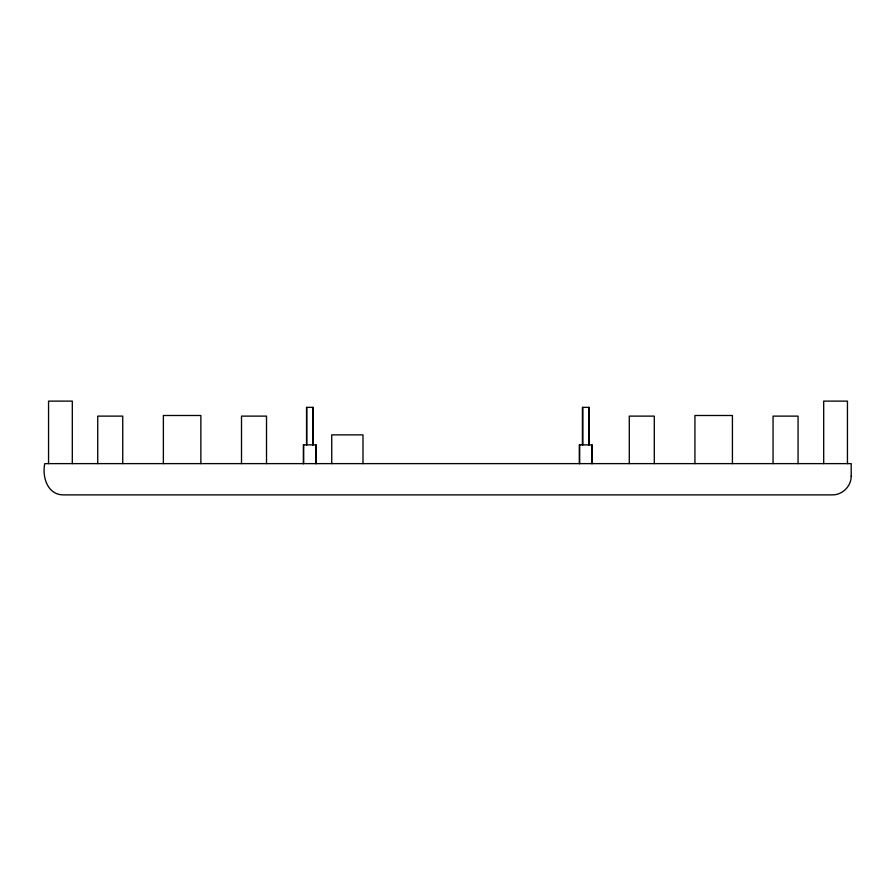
<?xml version="1.0" encoding="UTF-8"?>
<svg xmlns="http://www.w3.org/2000/svg" width="896" height="896" viewBox="0 0 896 896"><rect width="100%" height="100%" fill="white"/><g stroke="black" fill="none" stroke-linecap="round" stroke-linejoin="round"><path stroke-width="1.34" d="M847.448 463.624L847.448 401.117L823.693 401.117L823.693 463.624M798.067 463.624L798.067 416.114L773.058 416.114L773.058 463.624M732.424 463.624L732.424 415.498L694.926 415.498L694.926 463.624M654.293 463.624L654.293 416.114L629.283 416.114L629.283 463.624M592.2 463.624L592.2 444.875L579.298 444.875L579.298 463.624M591.797 444.875L591.797 463.624M589.075 444.875L589.075 407.366L582.422 407.366L582.422 444.875M588.672 407.366L588.672 444.875M582.826 407.366L582.826 444.875M579.701 444.875L579.701 463.624M362.992 463.624L362.992 434.874L331.733 434.874L331.733 463.624M316.109 463.624L316.109 444.875L303.419 444.875L303.419 463.624M315.93 444.875L315.93 463.624M312.984 444.875L312.984 407.366L306.544 407.366L306.544 444.875M312.805 407.366L312.805 444.875M306.734 407.366L306.734 444.875M303.61 444.875L303.61 463.624M266.515 463.624L266.515 416.114L241.506 416.114L241.506 463.624M200.872 463.624L200.872 415.498L163.374 415.498L163.374 463.624M122.741 463.624L122.741 416.114L97.731 416.114L97.731 463.624M72.307 463.624L72.307 401.117L48.552 401.117L48.552 463.624M851.2 476.134C851.267 486.17 842.486 494.95 832.451 494.883L63.549 494.883C47.544 495.051 41.91 476.829 44.8 463.624L851.2 463.624L851.2 476.134"/></g></svg>
